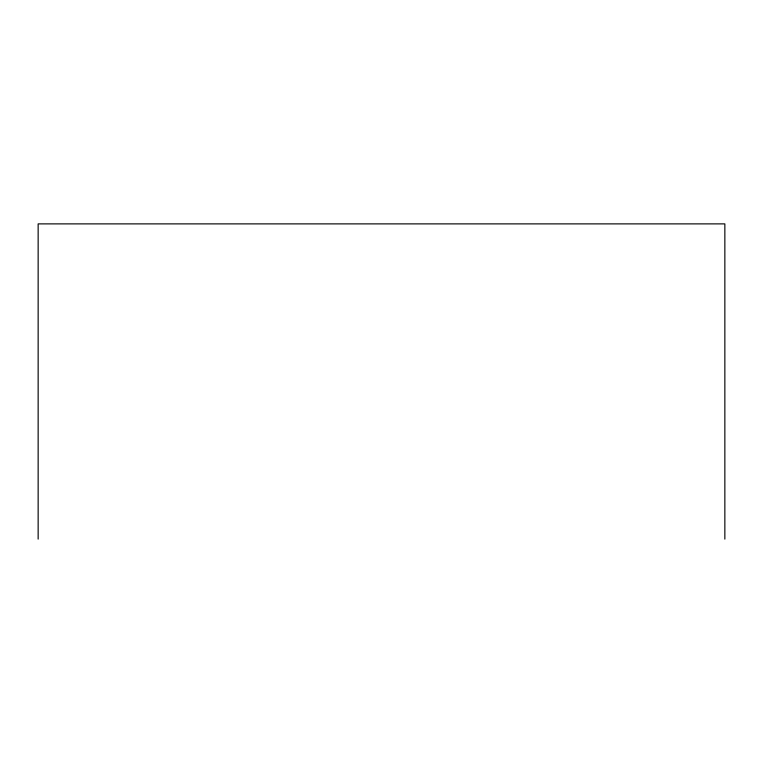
<?xml version="1.0" encoding="UTF-8"?>
<svg xmlns="http://www.w3.org/2000/svg" width="763" height="763" viewBox="0 0 763 763"><rect width="100%" height="100%" fill="white"/><g stroke="black" fill="none" stroke-linecap="round" stroke-linejoin="round"><path stroke-width="1.14" d="M724.85 539.117L724.85 223.883L38.15 223.883L38.15 539.117"/></g></svg>
